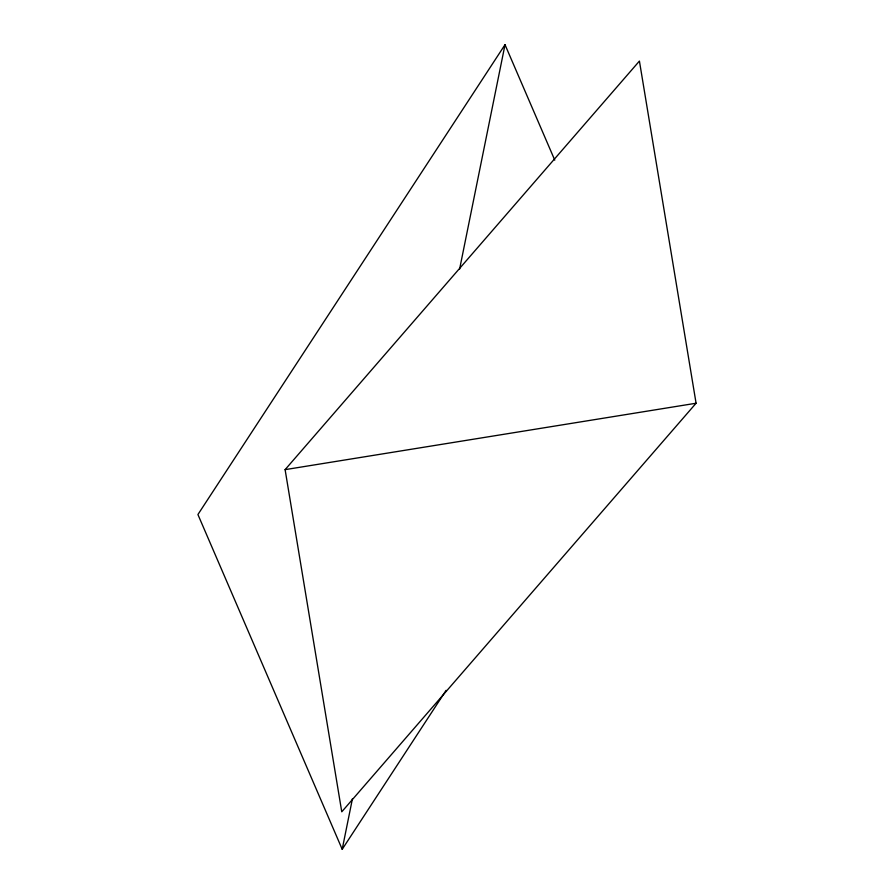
<?xml version="1.0" encoding="UTF-8"?>
<svg xmlns="http://www.w3.org/2000/svg" width="894" height="894" viewBox="0 0 894 894"><rect width="100%" height="100%" fill="white"/><g stroke="black" fill="none" stroke-linecap="round" stroke-linejoin="round"><path stroke-width="1.34" d="M554.772 160.138L505.021 44.7L197.92 514.531L342.201 849.3L352.448 798.666M459.605 269.116L505.021 44.7M342.201 849.3L446.095 690.347M285.108 469.641L639.422 61.06L696.08 403.239L341.765 811.819L285.108 469.641L696.08 403.239"/></g></svg>
